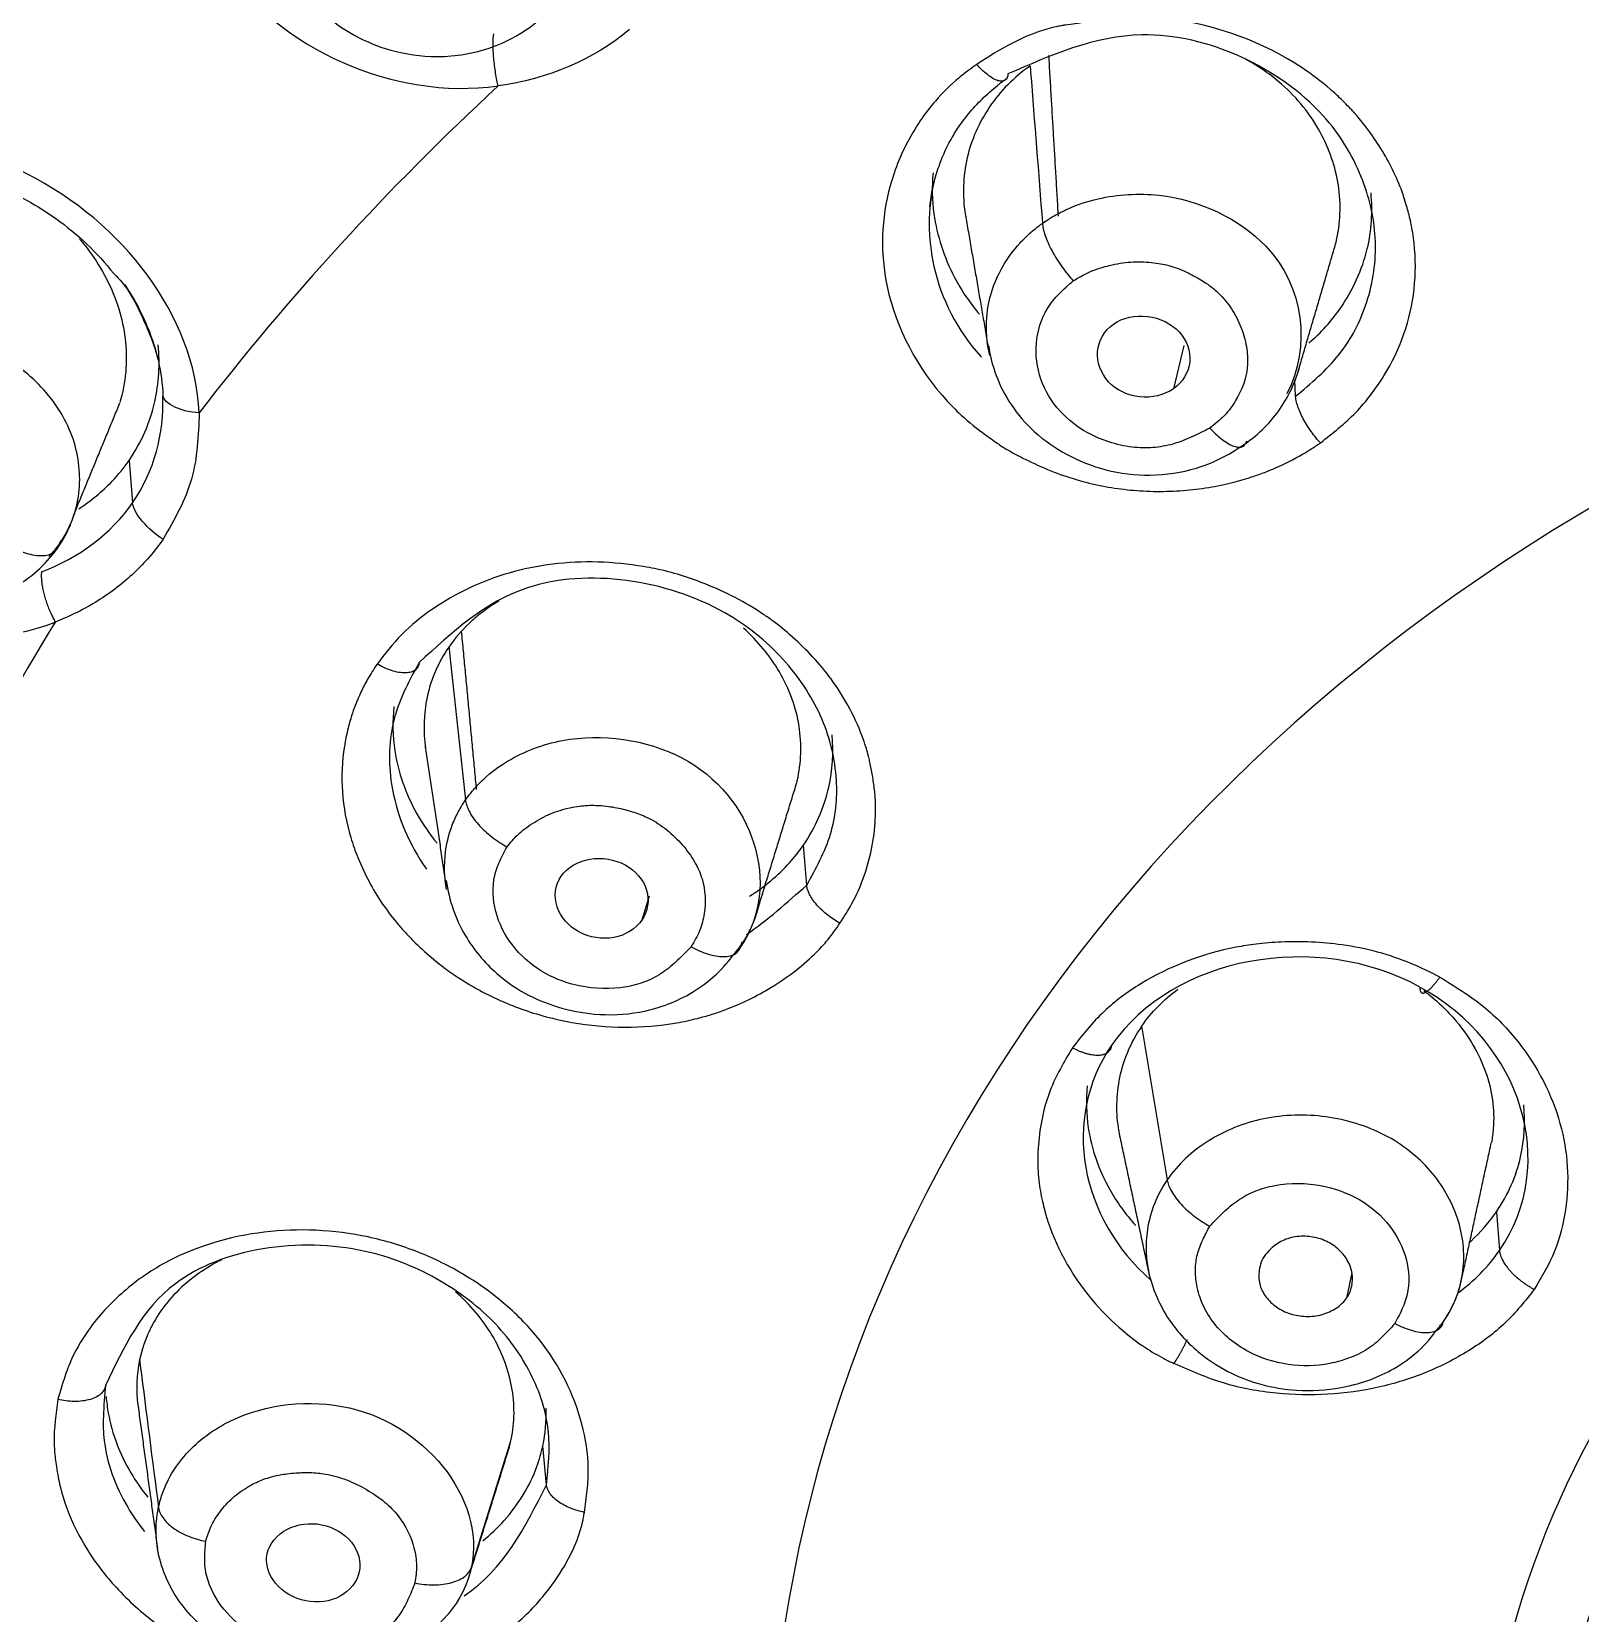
# Model space of a CAD drawing. Extents: x 0 to 1128, y 0 to 827.
# Drawn here: x 437.92 to 452.51, y 531.61 to 546.5 of the extents above; entities that cross this region are included whole.
import ezdxf

# ---------------------------------------------------------------- set-up
doc = ezdxf.new("R2010")
doc.units = 0
doc.header["$LTSCALE"] = 3
doc.header["$MEASUREMENT"] = 0
doc.layers.add('1', color=7, linetype='CONTINUOUS')

msp = doc.modelspace()

# ---------------------------------------------------------------- linework, layer by layer
at = {"layer": '1', "color": 7, "linetype": 'Continuous'}
for p, q in [((448.777, 543.546), (448.678, 543.137)), ((449.829, 543.066), (449.82, 543.221)), ((438.843, 542.463), (438.875, 542.063)), ((445.224, 538.463), (445.194, 538.84)), ((443.74, 538.359), (443.672, 538.134)), ((444.602, 537.883), (444.616, 537.928)), ((448.378, 537.133), (448.387, 537.081)), ((448.387, 537.081), (448.619, 535.688)), ((451.72, 535.387), (451.749, 535.022)), ((450.358, 534.813), (450.309, 534.575)), ((442.066, 532.04), (442.438, 533.232)), ((442.438, 533.232), (442.442, 533.244)), ((442.773, 532.816), (442.739, 533.183))]:
    msp.add_line(p, q, dxfattribs=at)
for centre, major_axis, start_param, end_param in [((463.091, 532.806), (38.932, 0), 1.570796, 3.633743), ((463.091, 532.736), (38.762, 0), 1.570796, 4.712389), ((463.091, 532.712), (38.555, 0), 1.570796, 4.712389), ((463.091, 532.712), (-37.7, 0), 4.712389, 7.319813), ((463.091, 532.561), (37.4, 0), 1.570796, 2.79938), ((463.091, 532.303), (37.281, 0), 0, 3.141593), ((463.091, 532.107), (-36.953, 0), 4.712389, 6.283185), ((463.091, 530.889), (32.688, 0), 2.377866, 2.596335), ((463.091, 530.174), (28.054, 0), 2.404501, 2.569592), ((463.091, 529.512), (-18.228, 0), 4.712389, 7.853982), ((463.091, 530.174), (28.054, 0), 2.666299, 2.83139), ((463.091, 529.292), (11.507, 0), 1.570796, 4.712389), ((463.091, 529.077), (10.912, 0), 1.570796, 4.712389), ((463.091, 529.263), (-10.285, 0), 4.712389, 7.853982), ((463.091, 532.107), (-36.953, 0), 0, 1.570796)]:
    msp.add_ellipse(centre, major_axis=major_axis, ratio=0.838671, start_param=start_param, end_param=end_param, dxfattribs=at)
for points, knots in [([(463.092, 576.731), (461.625, 576.742), (458.622, 576.643), (454.215, 576.105), (450.031, 575.25), (446.284, 574.171), (442.98, 572.956), (440.115, 571.668), (437.662, 570.361), (435.397, 568.967), (433.385, 567.544), (431.677, 566.165), (430.376, 564.999), (429.321, 563.967), (428.383, 562.971), (427.448, 561.891), (426.53, 560.722), (425.588, 559.385), (424.619, 557.825), (423.605, 555.906), (422.678, 553.723), (421.916, 551.337), (421.398, 548.941), (421.079, 546.251), (421.052, 544.382), (421.097, 543.313)], [0, 0, 0, 0, 0.064721, 0.133436, 0.197352, 0.256812, 0.311316, 0.360669, 0.405217, 0.445127, 0.49094, 0.528108, 0.556544, 0.580716, 0.604638, 0.628295, 0.656369, 0.684261, 0.716828, 0.75682, 0.804138, 0.848945, 0.897193, 0.941937, 1, 1, 1, 1]), ([(457.049, 500.187), (452.009, 500.822), (447.151, 502.263), (438.405, 506.497), (434.502, 509.329), (428.215, 515.942), (425.807, 519.77), (422.84, 527.862), (422.264, 532.152), (423.018, 540.604), (424.347, 544.774), (428.74, 552.406), (431.787, 555.884), (439.203, 561.648), (443.549, 563.945), (452.984, 567.053), (458.003, 567.853), (463.091, 567.852)], [0, 0, 0, 0, 0.125, 0.125, 0.25, 0.25, 0.375, 0.375, 0.5, 0.5, 0.625, 0.625, 0.75, 0.75, 0.875, 0.875, 1, 1, 1, 1]), ([(422.809, 529.197), (422.786, 529.332), (422.692, 529.913), (422.541, 531.075), (422.408, 532.816), (422.39, 534.955), (422.576, 537.483), (423.067, 540.38), (423.981, 543.611), (425.44, 547.119), (427.573, 550.817), (430.498, 554.596), (434.329, 558.29), (439.101, 561.778), (442.901, 563.57), (444.869, 564.499)], [0, 0, 0, 0, 0.009615, 0.041386, 0.082395, 0.132638, 0.192115, 0.260823, 0.338758, 0.425918, 0.5223, 0.627902, 0.74272, 0.866749, 1, 1, 1, 1]), ([(439.481, 549.849), (439.012, 549.055), (439.108, 547.943), (440.276, 546.335), (441.32, 545.853), (442.319, 545.988)], [0, 0, 0, 0, 0.5, 0.5, 1, 1, 1, 1]), ([(440.211, 547.52), (440.23, 547.392), (440.295, 547.163), (440.523, 546.784), (440.856, 546.504), (441.277, 546.318), (441.71, 546.241), (442.126, 546.295), (442.464, 546.434), (442.622, 546.541), (442.698, 546.606)], [0, 0, 0, 0, 0.118908, 0.225941, 0.410928, 0.518751, 0.652817, 0.812369, 0.902326, 1, 1, 1, 1]), ([(450.062, 542.628), (450.178, 542.719), (450.353, 542.856), (450.54, 543.078), (450.791, 543.438), (450.962, 543.93), (450.96, 544.431), (450.92, 544.687), (450.886, 544.819), (450.863, 544.894), (450.854, 544.925), (450.805, 545.078), (450.707, 545.287), (450.537, 545.547), (450.439, 545.671), (450.384, 545.732), (450.384, 545.732), (450.384, 545.733), (450.384, 545.733), (450.384, 545.733), (450.383, 545.734), (450.382, 545.735), (450.38, 545.737), (450.376, 545.741), (450.368, 545.75), (450.353, 545.767), (450.32, 545.801), (450.254, 545.869), (450.114, 545.997), (449.639, 546.359), (449.002, 546.594), (448.227, 546.655), (447.9, 546.595), (447.654, 546.56), (447.632, 546.557), (447.552, 546.543), (447.387, 546.496), (447.122, 546.383), (446.935, 546.262), (446.826, 546.191)], [0, 0, 0, 0, 0.060169, 0.090438, 0.121284, 0.245487, 0.307926, 0.335934, 0.356266, 0.36564, 0.368791, 0.370361, 0.433215, 0.46392, 0.497018, 0.497023, 0.497028, 0.497039, 0.49706, 0.497102, 0.497186, 0.497354, 0.497689, 0.49836, 0.499703, 0.502387, 0.507756, 0.518493, 0.539964, 0.582899, 0.752202, 0.784906, 0.878136, 0.878875, 0.880578, 0.886791, 0.910053, 0.947579, 1, 1, 1, 1]), ([(442.319, 545.988), (442.315, 546.005), (442.306, 546.044), (442.29, 546.131), (442.278, 546.228), (442.272, 546.32), (442.27, 546.403), (442.273, 546.453), (442.276, 546.478)], [0, 0, 0, 0, 0.115567, 0.242054, 0.495028, 0.621515, 0.748002, 1, 1, 1, 1]), ([(450.579, 544.558), (450.568, 544.754), (450.47, 545.165), (449.937, 546.039), (448.507, 546.71), (447.529, 546.281), (447.12, 546.101)], [0, 0, 0, 0, 0.143351, 0.298863, 0.706452, 1, 1, 1, 1]), ([(446.826, 546.191), (446.801, 546.173), (446.744, 546.133), (446.606, 546.025), (446.405, 545.828), (446.172, 545.49), (445.931, 544.915), (445.902, 544.013), (446.276, 543.31), (446.598, 542.968), (446.702, 542.865), (446.841, 542.751), (446.994, 542.64), (447.1, 542.57), (447.203, 542.513), (447.351, 542.439), (447.547, 542.351), (447.79, 542.27), (448.032, 542.214), (448.275, 542.18), (448.521, 542.167), (448.768, 542.176), (449.007, 542.204), (449.223, 542.248), (449.398, 542.3), (449.517, 542.341), (449.602, 542.375), (449.733, 542.434), (449.894, 542.514), (450.017, 542.597), (450.062, 542.628)], [0, 0, 0, 0, 0.012329, 0.028495, 0.071462, 0.128318, 0.200325, 0.335955, 0.503848, 0.511545, 0.523815, 0.562017, 0.582242, 0.597671, 0.611618, 0.627369, 0.661589, 0.693887, 0.725039, 0.755767, 0.78703, 0.818751, 0.849953, 0.879622, 0.903781, 0.920922, 0.928819, 0.939961, 0.977865, 1, 1, 1, 1]), ([(447.328, 546.177), (447.178, 546.071), (447.046, 545.939), (446.848, 545.646), (446.775, 545.482), (446.696, 545.14), (446.69, 544.957), (446.719, 544.769), (446.721, 544.758), (446.723, 544.747)], [0, 0, 0, 0, 0.324724, 0.324724, 0.648567, 0.648567, 0.979536, 0.979536, 1, 1, 1, 1]), ([(447.12, 546.101), (447.118, 546.076), (447.107, 546.044), (447.067, 546.03), (447.014, 546.037), (446.927, 546.088), (446.857, 546.156), (446.826, 546.191)], [0, 0, 0, 0, 0.250499, 0.375748, 0.500997, 0.751496, 1, 1, 1, 1]), ([(450.19, 544.447), (450.197, 544.471), (450.204, 544.495), (450.252, 544.692), (450.259, 544.876), (450.205, 545.224), (450.146, 545.395), (449.971, 545.718), (449.846, 545.874), (449.595, 546.094), (449.48, 546.174), (449.356, 546.242)], [0, 0, 0, 0, 0.036153, 0.036153, 0.2985, 0.2985, 0.549599, 0.549599, 0.816245, 0.816245, 1, 1, 1, 1]), ([(439.503, 542.91), (439.46, 543.824), (438.784, 544.705), (436.976, 545.615), (435.869, 545.619), (435.143, 545.107)], [0, 0, 0, 0, 0.5, 0.5, 1, 1, 1, 1]), ([(435.094, 544.511), (435.162, 544.616), (435.313, 544.796), (435.67, 545.058), (436.146, 545.226), (436.684, 545.258), (437.159, 545.196), (437.652, 545.045), (438.21, 544.735), (438.54, 544.42), (438.698, 544.221)], [0, 0, 0, 0, 0.096287, 0.185694, 0.344401, 0.475187, 0.57527, 0.680767, 0.825699, 1, 1, 1, 1]), ([(446.414, 545.17), (446.402, 545.042), (446.405, 544.912), (446.451, 544.579), (446.517, 544.374), (446.68, 544.064), (446.76, 543.947), (446.851, 543.839)], [0, 0, 0, 0, 0.275434, 0.275434, 0.715929, 0.715929, 1, 1, 1, 1]), ([(446.423, 545.087), (446.362, 544.826), (446.364, 544.237), (446.639, 543.69), (446.865, 543.438), (446.866, 543.438)], [0, 0, 0, 0, 0.46324, 0.998504, 1, 1, 1, 1]), ([(447.445, 544.696), (447.432, 544.688), (447.514, 544.742), (447.594, 544.788), (447.64, 544.811), (447.781, 544.874), (447.874, 544.904), (448.156, 544.968), (448.349, 544.98), (448.922, 544.916), (449.295, 544.743), (449.912, 544.099), (449.971, 543.533), (449.747, 543.088)], [0, 0, 0, 0, 0.036259, 0.036259, 0.072518, 0.072518, 0.145036, 0.145036, 0.290071, 0.290071, 0.580143, 0.580143, 1, 1, 1, 1]), ([(449.952, 543.565), (450.067, 543.664), (450.168, 543.776), (450.369, 544.066), (450.456, 544.257), (450.545, 544.625), (450.556, 544.806), (450.539, 544.983)], [0, 0, 0, 0, 0.274007, 0.274007, 0.661953, 0.661953, 1, 1, 1, 1]), ([(446.949, 543.45), (446.921, 543.569), (446.911, 543.691), (446.933, 543.974), (446.983, 544.135), (447.114, 544.364), (447.194, 544.476), (447.302, 544.58), (447.368, 544.639), (447.432, 544.687), (447.444, 544.696)], [0, 0, 0, 0, 0.264709, 0.264709, 0.632354, 0.632354, 0.816177, 0.908089, 0.908089, 1, 1, 1, 1]), ([(447.444, 544.696), (447.447, 544.664), (447.459, 544.606), (447.496, 544.511), (447.546, 544.409), (447.628, 544.279), (447.701, 544.191), (447.735, 544.154)], [0, 0, 0, 0, 0.248345, 0.373709, 0.499073, 0.749802, 1, 1, 1, 1]), ([(438.373, 544.552), (438.413, 544.504), (438.452, 544.455), (438.608, 544.235), (438.701, 544.046), (438.808, 543.67), (438.826, 543.478), (438.802, 543.197), (438.784, 543.1), (438.756, 543.007)], [0, 0, 0, 0, 0.106529, 0.106529, 0.467723, 0.467723, 0.815275, 0.815275, 1, 1, 1, 1]), ([(449.829, 543.066), (449.974, 543.188), (450.269, 543.438), (450.532, 543.953), (450.589, 544.345), (450.579, 544.549), (450.579, 544.558)], [0, 0, 0, 0, 0.315783, 0.643796, 0.985125, 1, 1, 1, 1]), ([(438.698, 544.221), (438.706, 544.214), (438.823, 544.103), (438.968, 543.821), (439.078, 543.556), (439.115, 543.41)], [0, 0, 0, 0, 0.032738, 0.49508, 1, 1, 1, 1]), ([(447.735, 544.154), (447.781, 544.181), (447.88, 544.24), (448.055, 544.298), (448.249, 544.334), (448.414, 544.334), (448.535, 544.319), (448.616, 544.304), (448.698, 544.278), (448.777, 544.248), (448.853, 544.211), (448.918, 544.174), (448.974, 544.141), (449.043, 544.092), (449.139, 544.009), (449.246, 543.869), (449.328, 543.696), (449.375, 543.516), (449.383, 543.285), (449.302, 543.068), (449.164, 542.881), (449.069, 542.805), (449.021, 542.767)], [0, 0, 0, 0, 0.054279, 0.115798, 0.180488, 0.244899, 0.27327, 0.297886, 0.323668, 0.355587, 0.379723, 0.406202, 0.428739, 0.443022, 0.489863, 0.555193, 0.62383, 0.691696, 0.754495, 0.875032, 0.937133, 1, 1, 1, 1]), ([(434.434, 544.077), (434.208, 543.207), (434.589, 542.151), (436.122, 540.838), (437.242, 540.595), (438.147, 540.94)], [0, 0, 0, 0, 0.5, 0.5, 1, 1, 1, 1]), ([(438.799, 544.12), (438.887, 543.99), (439.068, 543.653), (439.152, 543.289), (439.161, 543.072)], [0, 0, 0, 0, 0.407963, 1, 1, 1, 1]), ([(449.021, 542.767), (448.965, 542.738), (448.853, 542.682), (448.676, 542.611), (448.485, 542.576), (448.205, 542.585), (447.886, 542.689), (447.585, 542.923), (447.406, 543.223), (447.364, 543.57), (447.44, 543.823), (447.541, 543.967), (447.621, 544.055), (447.689, 544.114), (447.735, 544.154)], [0, 0, 0, 0, 0.063636, 0.126088, 0.187939, 0.250872, 0.393805, 0.500693, 0.625165, 0.749832, 0.874912, 0.906038, 0.937161, 1, 1, 1, 1]), ([(438.175, 541.647), (438.276, 541.793), (438.371, 542.036), (438.383, 542.377), (438.334, 542.635), (438.227, 542.882), (438.069, 543.106), (437.867, 543.302), (437.628, 543.462), (437.361, 543.577), (436.983, 543.666), (436.297, 543.659), (435.783, 543.381), (435.576, 543.08)], [0, 0, 0, 0, 0.125, 0.1875, 0.25, 0.3125, 0.375, 0.4375, 0.5, 0.5625, 0.625, 0.75, 1, 1, 1, 1]), ([(438.843, 542.463), (438.958, 542.63), (439.04, 542.82), (439.123, 543.188), (439.134, 543.37), (439.117, 543.55)], [0, 0, 0, 0, 0.533471, 0.533471, 1, 1, 1, 1]), ([(446.938, 543.539), (446.952, 543.443), (447.001, 543.253), (447.143, 542.974), (447.366, 542.717), (447.67, 542.504), (448.044, 542.356), (448.468, 542.304), (448.914, 542.373), (449.176, 542.5), (449.303, 542.587)], [0, 0, 0, 0, 0.09663, 0.201076, 0.313899, 0.43502, 0.564152, 0.701509, 0.846154, 1, 1, 1, 1]), ([(449.304, 542.587), (449.372, 542.63), (449.498, 542.725), (449.658, 542.902), (449.783, 543.104), (449.839, 543.25), (449.861, 543.326)], [0, 0, 0, 0, 0.247464, 0.496781, 0.747636, 1, 1, 1, 1]), ([(450.062, 542.628), (450.034, 542.658), (449.976, 542.729), (449.91, 542.834), (449.87, 542.917), (449.84, 542.994), (449.831, 543.041), (449.829, 543.066)], [0, 0, 0, 0, 0.248504, 0.499003, 0.624252, 0.749501, 1, 1, 1, 1]), ([(439.503, 542.91), (439.494, 542.697), (439.477, 542.272), (439.268, 541.904), (439.163, 541.72)], [0, 0, 0, 0, 0.500608, 1, 1, 1, 1]), ([(449.021, 542.767), (449.058, 542.727), (449.137, 542.653), (449.234, 542.596), (449.295, 542.584), (449.343, 542.594), (449.362, 542.622), (449.368, 542.647)], [0, 0, 0, 0, 0.250198, 0.500927, 0.626291, 0.751655, 1, 1, 1, 1]), ([(438.369, 542.007), (438.484, 542.082), (438.591, 542.17), (438.742, 542.328), (438.795, 542.394), (438.843, 542.463)], [0, 0, 0, 0, 0.615071, 0.615071, 1, 1, 1, 1]), ([(435.394, 542.312), (435.403, 542.239), (435.457, 541.998), (435.624, 541.692), (435.883, 541.431), (436.118, 541.269), (436.386, 541.15), (436.672, 541.076), (436.967, 541.051), (437.261, 541.076), (437.54, 541.153), (437.875, 541.316), (438.075, 541.501), (438.175, 541.647)], [0, 0, 0, 0, 0.068106, 0.223422, 0.30108, 0.378737, 0.456395, 0.534053, 0.611711, 0.689369, 0.767027, 0.844684, 1, 1, 1, 1]), ([(437.7, 541.664), (437.749, 541.637), (437.854, 541.588), (437.985, 541.562), (438.069, 541.568), (438.137, 541.59), (438.165, 541.622), (438.175, 541.647)], [0, 0, 0, 0, 0.25026, 0.501027, 0.62641, 0.751793, 1, 1, 1, 1]), ([(445.537, 538.105), (445.576, 538.166), (445.663, 538.3), (445.804, 538.621), (445.872, 538.944), (445.873, 539.205), (445.87, 539.296), (445.861, 539.384), (445.845, 539.492), (445.825, 539.594), (445.81, 539.662), (445.797, 539.71), (445.778, 539.777), (445.725, 539.933), (445.623, 540.15), (445.465, 540.399), (445.287, 540.613), (445.098, 540.797), (444.936, 540.932), (444.797, 541.026), (444.554, 541.181), (444.245, 541.319), (443.936, 541.413), (443.791, 541.444), (443.58, 541.482), (443.116, 541.531), (442.409, 541.444), (441.796, 541.154), (441.401, 540.833), (441.251, 540.64), (441.178, 540.545)], [0, 0, 0, 0, 0.031167, 0.06893, 0.152774, 0.174172, 0.183336, 0.192733, 0.212706, 0.230702, 0.237613, 0.24241, 0.252228, 0.267384, 0.312418, 0.352664, 0.388503, 0.424434, 0.457639, 0.47131, 0.489821, 0.569047, 0.599271, 0.612273, 0.625534, 0.680518, 0.789173, 0.895221, 0.94883, 1, 1, 1, 1]), ([(445.504, 539.451), (445.503, 539.464), (445.488, 539.671), (445.385, 540.077), (445.018, 540.619), (444.187, 541.298), (442.617, 541.526), (441.881, 540.843), (441.574, 540.558)], [0, 0, 0, 0, 0.008424, 0.131705, 0.260778, 0.394973, 0.746691, 1, 1, 1, 1]), ([(442.324, 541.137), (442.263, 541.102), (442.205, 541.062), (442.114, 540.991), (442.08, 540.962), (441.975, 540.862), (441.91, 540.786), (441.854, 540.705), (441.854, 540.705), (441.854, 540.705)], [0, 0, 0, 0, 0.321246, 0.321246, 0.529978, 0.529978, 0.998911, 0.998911, 1, 1, 1, 1]), ([(445.131, 539.428), (445.133, 539.435), (445.134, 539.442), (445.173, 539.615), (445.179, 539.79), (445.125, 540.136), (445.061, 540.312), (444.879, 540.621), (444.763, 540.762), (444.628, 540.883)], [0, 0, 0, 0, 0.013937, 0.013937, 0.343758, 0.343758, 0.683249, 0.683249, 1, 1, 1, 1]), ([(441.854, 540.705), (441.755, 540.562), (441.685, 540.401), (441.616, 540.077), (441.611, 539.911), (441.635, 539.749)], [0, 0, 0, 0, 0.514282, 0.514282, 1, 1, 1, 1]), ([(441.178, 540.545), (441.147, 540.498), (441.091, 540.412), (441.035, 540.3), (441.001, 540.224), (440.972, 540.159), (440.94, 540.069), (440.909, 539.96), (440.885, 539.856), (440.821, 539.52), (440.851, 539.126), (440.999, 538.708), (441.095, 538.5), (441.217, 538.297), (441.334, 538.143), (441.434, 538.027), (441.542, 537.913), (441.676, 537.789), (441.831, 537.667), (441.951, 537.587), (442.028, 537.539), (442.065, 537.517), (442.113, 537.489), (442.203, 537.44), (442.324, 537.383), (442.44, 537.334), (442.657, 537.25), (443.171, 537.116), (443.751, 537.109), (444.175, 537.202), (444.33, 537.245), (444.569, 537.327), (444.862, 537.472), (445.158, 537.68), (445.352, 537.862), (445.467, 538.001), (445.519, 538.078), (445.537, 538.105)], [0, 0, 0, 0, 0.024214, 0.044283, 0.054378, 0.060481, 0.075135, 0.09636, 0.109811, 0.12188, 0.246508, 0.274455, 0.309344, 0.341833, 0.371929, 0.387604, 0.403277, 0.434598, 0.459633, 0.480402, 0.490848, 0.494724, 0.497134, 0.512124, 0.534285, 0.548305, 0.560126, 0.623185, 0.748741, 0.774844, 0.792265, 0.811623, 0.874552, 0.923027, 0.960053, 0.98587, 1, 1, 1, 1]), ([(441.574, 540.558), (441.571, 540.532), (441.555, 540.496), (441.502, 540.468), (441.43, 540.456), (441.313, 540.477), (441.219, 540.521), (441.178, 540.545)], [0, 0, 0, 0, 0.250934, 0.376402, 0.501869, 0.752803, 1, 1, 1, 1]), ([(441.574, 540.558), (441.487, 540.399), (441.395, 540.231), (441.344, 540.048), (441.341, 540.037)], [0, 0, 0, 0, 0.938942, 1, 1, 1, 1]), ([(441.336, 540.144), (441.321, 540.007), (441.324, 539.867), (441.376, 539.525), (441.448, 539.321), (441.608, 539.038), (441.672, 538.945), (441.743, 538.857)], [0, 0, 0, 0, 0.30865, 0.30865, 0.766017, 0.766017, 1, 1, 1, 1]), ([(441.341, 540.037), (441.287, 539.838), (441.274, 539.355), (441.465, 538.874), (441.633, 538.628), (441.643, 538.613)], [0, 0, 0, 0, 0.428117, 0.965905, 1, 1, 1, 1]), ([(442.011, 539.265), (442.002, 539.253), (442.056, 539.328), (442.113, 539.394), (442.147, 539.429), (442.253, 539.529), (442.328, 539.583), (442.564, 539.724), (442.739, 539.79), (443.296, 539.894), (443.711, 539.837), (444.724, 539.309), (444.997, 538.458), (444.602, 537.883)], [0, 0, 0, 0, 0.03125, 0.03125, 0.0625, 0.0625, 0.125, 0.125, 0.25, 0.25, 0.5, 0.5, 1, 1, 1, 1]), ([(445.194, 538.84), (445.308, 539.006), (445.389, 539.193), (445.468, 539.546), (445.479, 539.713), (445.464, 539.879)], [0, 0, 0, 0, 0.546104, 0.546104, 1, 1, 1, 1]), ([(445.224, 538.463), (445.31, 538.619), (445.48, 538.927), (445.514, 539.279), (445.504, 539.451)], [0, 0, 0, 0, 0.508941, 1, 1, 1, 1]), ([(441.833, 538.423), (441.811, 538.538), (441.808, 538.655), (441.833, 538.858), (441.863, 538.986), (441.923, 539.115), (441.962, 539.189), (442.002, 539.253), (442.01, 539.265)], [0, 0, 0, 0, 0.412758, 0.412758, 0.706379, 0.853189, 0.853189, 1, 1, 1, 1]), ([(442.01, 539.265), (442.014, 539.234), (442.031, 539.18), (442.08, 539.098), (442.148, 539.013), (442.258, 538.911), (442.356, 538.849), (442.402, 538.823)], [0, 0, 0, 0, 0.248345, 0.373709, 0.499073, 0.749802, 1, 1, 1, 1]), ([(442.402, 538.823), (442.434, 538.863), (442.502, 538.946), (442.643, 539.05), (442.808, 539.14), (442.961, 539.187), (443.08, 539.207), (443.16, 539.216), (443.246, 539.215), (443.331, 539.209), (443.417, 539.196), (443.491, 539.18), (443.555, 539.164), (443.638, 539.138), (443.759, 539.087), (443.914, 538.986), (444.057, 538.845), (444.171, 538.69), (444.268, 538.474), (444.277, 538.246), (444.223, 538.031), (444.164, 537.932), (444.135, 537.883)], [0, 0, 0, 0, 0.054279, 0.115798, 0.180488, 0.244899, 0.27327, 0.297886, 0.323668, 0.355587, 0.379723, 0.406202, 0.428739, 0.443022, 0.489863, 0.555193, 0.62383, 0.691696, 0.754495, 0.875032, 0.937133, 1, 1, 1, 1]), ([(444.135, 537.883), (444.094, 537.84), (444.012, 537.755), (443.876, 537.638), (443.713, 537.55), (443.449, 537.479), (443.113, 537.486), (442.742, 537.621), (442.46, 537.852), (442.285, 538.168), (442.258, 538.428), (442.295, 538.592), (442.335, 538.698), (442.375, 538.773), (442.402, 538.823)], [0, 0, 0, 0, 0.063636, 0.126088, 0.187939, 0.250872, 0.393805, 0.500693, 0.625165, 0.749832, 0.874912, 0.906038, 0.937161, 1, 1, 1, 1]), ([(444.686, 538.358), (444.826, 538.448), (444.954, 538.554), (445.109, 538.726), (445.154, 538.782), (445.194, 538.84)], [0, 0, 0, 0, 0.692932, 0.692932, 1, 1, 1, 1]), ([(441.829, 538.507), (441.857, 538.317), (441.965, 538.005), (442.267, 537.638), (442.583, 537.426), (442.897, 537.301), (443.25, 537.232), (443.683, 537.25), (444.066, 537.389), (444.354, 537.594), (444.477, 537.73), (444.533, 537.808)], [0, 0, 0, 0, 0.159227, 0.289676, 0.393426, 0.475732, 0.571171, 0.690131, 0.832339, 0.912735, 1, 1, 1, 1]), ([(445.537, 538.105), (445.5, 538.125), (445.422, 538.176), (445.332, 538.259), (445.278, 538.327), (445.239, 538.394), (445.226, 538.438), (445.224, 538.463)], [0, 0, 0, 0, 0.247197, 0.498131, 0.623598, 0.749066, 1, 1, 1, 1]), ([(444.135, 537.883), (444.184, 537.856), (444.291, 537.809), (444.421, 537.786), (444.504, 537.795), (444.569, 537.822), (444.594, 537.857), (444.602, 537.883)], [0, 0, 0, 0, 0.250198, 0.500927, 0.626291, 0.751655, 1, 1, 1, 1]), ([(451.188, 537.597), (451.1, 537.641), (450.813, 537.784), (450.304, 537.918), (449.803, 537.939), (449.471, 537.912), (449.006, 537.84), (448.495, 537.641), (448.001, 537.278), (447.821, 537.051), (447.727, 536.932)], [0, 0, 0, 0, 0.07654, 0.24831, 0.393164, 0.453603, 0.502016, 0.753921, 0.871649, 1, 1, 1, 1]), ([(451.188, 537.597), (451.33, 537.509), (451.609, 537.337), (452.039, 536.889), (452.31, 536.361), (452.402, 535.813), (452.384, 535.406), (452.286, 535.011), (452.147, 534.775), (452.077, 534.657)], [0, 0, 0, 0, 0.132869, 0.26162, 0.511676, 0.635547, 0.758214, 0.879573, 1, 1, 1, 1]), ([(448.378, 537.133), (448.469, 537.265), (448.587, 537.385), (448.721, 537.485), (448.721, 537.485), (448.721, 537.485)], [0, 0, 0, 0, 0.999934, 0.999934, 1, 1, 1, 1]), ([(451.035, 537.471), (451.15, 537.385), (451.254, 537.287), (451.463, 537.037), (451.557, 536.874), (451.68, 536.534), (451.705, 536.349), (451.687, 536.127), (451.681, 536.084), (451.673, 536.04)], [0, 0, 0, 0, 0.243736, 0.243736, 0.575265, 0.575265, 0.916443, 0.916443, 1, 1, 1, 1]), ([(448.378, 537.133), (448.283, 536.995), (448.215, 536.84), (448.139, 536.518), (448.132, 536.345), (448.161, 536.154), (448.165, 536.131), (448.17, 536.107)], [0, 0, 0, 0, 0.458846, 0.458846, 0.933622, 0.933622, 1, 1, 1, 1]), ([(447.727, 536.932), (447.649, 536.801), (447.504, 536.554), (447.419, 536.192), (447.395, 535.898), (447.408, 535.666), (447.445, 535.47), (447.558, 535.072), (447.799, 534.651), (448.171, 534.286), (448.391, 534.118), (448.559, 534.019), (448.651, 533.974), (448.683, 533.958)], [0, 0, 0, 0, 0.131773, 0.246242, 0.325703, 0.393093, 0.450763, 0.500429, 0.752867, 0.848018, 0.921002, 0.972064, 1, 1, 1, 1]), ([(447.867, 536.573), (447.853, 536.442), (447.857, 536.309), (447.906, 535.979), (447.975, 535.781), (448.145, 535.479), (448.227, 535.364), (448.323, 535.258)], [0, 0, 0, 0, 0.283613, 0.283613, 0.716015, 0.716015, 1, 1, 1, 1]), ([(451.72, 535.387), (451.829, 535.545), (451.907, 535.723), (451.984, 536.065), (451.993, 536.232), (451.977, 536.395)], [0, 0, 0, 0, 0.533159, 0.533159, 1, 1, 1, 1]), ([(451.222, 534.354), (451.326, 534.504), (451.444, 534.831), (451.387, 535.335), (451.169, 535.716), (450.908, 535.965), (450.672, 536.117), (450.403, 536.226), (450.116, 536.289), (449.821, 536.305), (449.527, 536.271), (449.25, 536.187), (448.917, 536.018), (448.719, 535.832), (448.619, 535.688)], [0, 0, 0, 0, 0.125, 0.25, 0.375, 0.4375, 0.5, 0.5625, 0.625, 0.6875, 0.75, 0.8125, 0.875, 1, 1, 1, 1]), ([(448.619, 535.688), (448.521, 535.546), (448.405, 535.248), (448.417, 534.934), (448.45, 534.794)], [0, 0, 0, 0, 0.538793, 1, 1, 1, 1]), ([(448.619, 535.688), (448.622, 535.672), (448.631, 535.639), (448.657, 535.582), (448.697, 535.521), (448.766, 535.437), (448.855, 535.358), (448.95, 535.292), (448.998, 535.265), (449.021, 535.253)], [0, 0, 0, 0, 0.123912, 0.249145, 0.374378, 0.499611, 0.750076, 0.875309, 1, 1, 1, 1]), ([(449.021, 535.253), (449.062, 535.296), (449.144, 535.382), (449.281, 535.499), (449.445, 535.589), (449.709, 535.662), (450.047, 535.66), (450.42, 535.53), (450.704, 535.303), (450.88, 534.99), (450.908, 534.731), (450.87, 534.567), (450.83, 534.462), (450.79, 534.386), (450.763, 534.336)], [0, 0, 0, 0, 0.063636, 0.126087, 0.187937, 0.250871, 0.393801, 0.500685, 0.625163, 0.749836, 0.87491, 0.906041, 0.937167, 1, 1, 1, 1]), ([(451.468, 535.101), (451.471, 535.103), (451.475, 535.106), (451.57, 535.194), (451.651, 535.287), (451.72, 535.387)], [0, 0, 0, 0, 0.033181, 0.033181, 1, 1, 1, 1]), ([(443.13, 532.557), (443.14, 532.626), (443.154, 532.729), (443.166, 532.868), (443.171, 533.077), (443.1, 533.532), (442.831, 534.074), (442.399, 534.521), (442.01, 534.803), (441.57, 535.019), (440.939, 535.212), (440.102, 535.248), (439.308, 535.013), (438.778, 534.649), (438.47, 534.314), (438.299, 534.016), (438.221, 533.791), (438.189, 533.677), (438.172, 533.619)], [0, 0, 0, 0, 0.031302, 0.046906, 0.062488, 0.124967, 0.249852, 0.312305, 0.374762, 0.43722, 0.499685, 0.62465, 0.749605, 0.821241, 0.89294, 0.946418, 0.97316, 1, 1, 1, 1]), ([(442.792, 533.316), (442.791, 533.322), (442.772, 533.507), (442.649, 533.88), (442.289, 534.383), (441.741, 534.789), (440.718, 535.194), (439.196, 534.965), (438.792, 534.113), (438.622, 533.757)], [0, 0, 0, 0, 0.003205, 0.109589, 0.220292, 0.336197, 0.456701, 0.772535, 1, 1, 1, 1]), ([(450.763, 534.336), (450.724, 534.291), (450.665, 534.225), (450.577, 534.145), (450.479, 534.073), (450.337, 534.007), (450.091, 533.936), (449.756, 533.928), (449.429, 534.033), (449.202, 534.183), (449.055, 534.334), (448.948, 534.509), (448.895, 534.682), (448.881, 534.843), (448.895, 534.963), (448.925, 535.055), (448.963, 535.145), (448.997, 535.209), (449.021, 535.253)], [0, 0, 0, 0, 0.063042, 0.094196, 0.125209, 0.187664, 0.250102, 0.374984, 0.499861, 0.571217, 0.64257, 0.713923, 0.785286, 0.839201, 0.892766, 0.919409, 0.946138, 1, 1, 1, 1]), ([(450.309, 534.575), (450.333, 534.609), (450.349, 534.647), (450.365, 534.725), (450.366, 534.766), (450.354, 534.849), (450.339, 534.892), (450.293, 534.971), (450.263, 535.008), (450.189, 535.072), (450.145, 535.099), (450.053, 535.137), (450.004, 535.149), (449.906, 535.159), (449.855, 535.157), (449.759, 535.139), (449.713, 535.121), (449.637, 535.076), (449.604, 535.049), (449.554, 534.997), (449.535, 534.973), (449.519, 534.948)], [0, 0, 0, 0, 0.098506, 0.098506, 0.196465, 0.196465, 0.303981, 0.303981, 0.41042, 0.41042, 0.520243, 0.520243, 0.623988, 0.623988, 0.728719, 0.728719, 0.832938, 0.832938, 0.928316, 0.928316, 1, 1, 1, 1]), ([(439.715, 534.936), (439.702, 534.929), (439.689, 534.923), (439.509, 534.828), (439.361, 534.713), (439.185, 534.515), (439.133, 534.446), (439.068, 534.336), (439.048, 534.299), (438.991, 534.175), (438.961, 534.085), (438.941, 533.993), (438.941, 533.993), (438.941, 533.993)], [0, 0, 0, 0, 0.033028, 0.033028, 0.460071, 0.460071, 0.666363, 0.666363, 0.768963, 0.768963, 0.999465, 0.999465, 1, 1, 1, 1]), ([(449.519, 534.948), (449.499, 534.901), (449.485, 534.851), (449.481, 534.76), (449.486, 534.719), (449.513, 534.641), (449.535, 534.603), (449.591, 534.537), (449.625, 534.506), (449.704, 534.455), (449.75, 534.435), (449.846, 534.408), (449.895, 534.402), (449.996, 534.402), (450.048, 534.41), (450.143, 534.441), (450.188, 534.463), (450.258, 534.514), (450.287, 534.543), (450.309, 534.575)], [0, 0, 0, 0, 0.132601, 0.132601, 0.237972, 0.237972, 0.343557, 0.343557, 0.448926, 0.448926, 0.561915, 0.561915, 0.671392, 0.671392, 0.788006, 0.788006, 0.901862, 0.901862, 1, 1, 1, 1]), ([(448.443, 534.826), (448.482, 534.657), (448.602, 534.378), (448.901, 534.056), (449.207, 533.864), (449.514, 533.75), (449.863, 533.692), (450.29, 533.717), (450.675, 533.849), (450.971, 534.051), (451.097, 534.188), (451.154, 534.269)], [0, 0, 0, 0, 0.148764, 0.274088, 0.376218, 0.45961, 0.556886, 0.677934, 0.823844, 0.907495, 1, 1, 1, 1]), ([(442.442, 533.244), (442.475, 533.405), (442.476, 533.575), (442.414, 533.908), (442.351, 534.075), (442.171, 534.376), (442.053, 534.515), (441.915, 534.634)], [0, 0, 0, 0, 0.335099, 0.335099, 0.672926, 0.672926, 1, 1, 1, 1]), ([(452.077, 534.657), (451.991, 534.548), (451.818, 534.33), (451.464, 534.069), (451.061, 533.863), (450.463, 533.676), (449.801, 533.637), (449.145, 533.756), (448.839, 533.89), (448.683, 533.958)], [0, 0, 0, 0, 0.120358, 0.241643, 0.364231, 0.488029, 0.738055, 0.866906, 1, 1, 1, 1]), ([(450.763, 534.336), (450.788, 534.323), (450.839, 534.298), (450.947, 534.26), (451.051, 534.244), (451.132, 534.257), (451.178, 534.28), (451.209, 534.313), (451.219, 534.34), (451.222, 534.354)], [0, 0, 0, 0, 0.124691, 0.249924, 0.500389, 0.625622, 0.750855, 0.876088, 1, 1, 1, 1]), ([(438.622, 533.757), (438.62, 533.731), (438.601, 533.69), (438.541, 533.645), (438.459, 533.611), (438.326, 533.594), (438.22, 533.609), (438.172, 533.619)], [0, 0, 0, 0, 0.251022, 0.376533, 0.502044, 0.753066, 1, 1, 1, 1]), ([(438.626, 533.648), (438.63, 533.595), (438.637, 533.542), (438.682, 533.298), (438.754, 533.106), (438.905, 532.85), (438.959, 532.773), (439.019, 532.699)], [0, 0, 0, 0, 0.158234, 0.158234, 0.738544, 0.738544, 1, 1, 1, 1]), ([(438.172, 533.619), (438.153, 533.486), (438.13, 533.327), (438.14, 533.115), (438.154, 533.006), (438.173, 532.894), (438.246, 532.554), (438.428, 532.19), (438.728, 531.838), (438.897, 531.67), (439.088, 531.513), (439.289, 531.378), (439.499, 531.26), (439.708, 531.164), (439.897, 531.093), (440.039, 531.052), (440.129, 531.029), (440.172, 531.018), (440.227, 531.005), (440.329, 530.985), (440.463, 530.966), (440.588, 530.953), (440.82, 530.934), (441.344, 530.955), (441.881, 531.112), (442.234, 531.321), (442.359, 531.405), (442.546, 531.55), (442.764, 531.775), (442.959, 532.063), (443.067, 532.297), (443.111, 532.447), (443.125, 532.525), (443.129, 532.549), (443.13, 532.557)], [0, 0, 0, 0, 0.060421, 0.072084, 0.094166, 0.108903, 0.121828, 0.246435, 0.274347, 0.309247, 0.341664, 0.37181, 0.403144, 0.434459, 0.45949, 0.480233, 0.490665, 0.494549, 0.496984, 0.512085, 0.534222, 0.548197, 0.559976, 0.623043, 0.748626, 0.77488, 0.792367, 0.811517, 0.874461, 0.926138, 0.964247, 0.989067, 0.99634, 1, 1, 1, 1]), ([(439.119, 532.602), (439.116, 532.589), (439.136, 532.675), (439.162, 532.753), (439.18, 532.796), (439.238, 532.92), (439.285, 532.992), (439.448, 533.192), (439.583, 533.304), (440.058, 533.56), (440.464, 533.625), (441.613, 533.416), (442.204, 532.694), (442.066, 532.04)], [0, 0, 0, 0, 0.03125, 0.03125, 0.0625, 0.0625, 0.125, 0.125, 0.25, 0.25, 0.5, 0.5, 1, 1, 1, 1]), ([(438.6, 533.461), (438.597, 533.386), (438.604, 533.097), (438.743, 532.72), (438.929, 532.45), (438.987, 532.377)], [0, 0, 0, 0, 0.201983, 0.773643, 1, 1, 1, 1]), ([(442.173, 532.288), (442.246, 532.348), (442.314, 532.412), (442.509, 532.631), (442.616, 532.805), (442.706, 533.052), (442.725, 533.117), (442.739, 533.183)], [0, 0, 0, 0, 0.251444, 0.251444, 0.808995, 0.808995, 1, 1, 1, 1]), ([(439.564, 532.285), (439.578, 532.331), (439.608, 532.429), (439.697, 532.567), (439.813, 532.698), (439.936, 532.786), (440.037, 532.839), (440.108, 532.87), (440.188, 532.894), (440.269, 532.912), (440.353, 532.924), (440.428, 532.93), (440.493, 532.933), (440.58, 532.932), (440.712, 532.919), (440.895, 532.867), (441.082, 532.776), (441.248, 532.662), (441.424, 532.486), (441.523, 532.274), (441.557, 532.056), (441.542, 531.947), (441.535, 531.892)], [0, 0, 0, 0, 0.054279, 0.115798, 0.180488, 0.244899, 0.27327, 0.297886, 0.323668, 0.355587, 0.379723, 0.406202, 0.428739, 0.443022, 0.489863, 0.555193, 0.62383, 0.691696, 0.754495, 0.875032, 0.937133, 1, 1, 1, 1]), ([(443.13, 532.557), (443.087, 532.566), (442.998, 532.592), (442.897, 532.646), (442.835, 532.698), (442.79, 532.752), (442.775, 532.792), (442.773, 532.816)], [0, 0, 0, 0, 0.247437, 0.498291, 0.623718, 0.749146, 1, 1, 1, 1]), ([(442.066, 532.04), (441.931, 531.395), (441.098, 530.941), (439.955, 531.16), (439.606, 531.366), (439.269, 531.77), (439.187, 531.921), (439.116, 532.169), (439.093, 532.298), (439.097, 532.436), (439.104, 532.517), (439.116, 532.589), (439.119, 532.602)], [0, 0, 0, 0, 0.5, 0.5, 0.75, 0.75, 0.875, 0.875, 0.9375, 0.96875, 0.96875, 1, 1, 1, 1]), ([(439.119, 532.602), (439.123, 532.573), (439.142, 532.524), (439.199, 532.458), (439.275, 532.394), (439.401, 532.327), (439.512, 532.295), (439.564, 532.285)], [0, 0, 0, 0, 0.248345, 0.373709, 0.499073, 0.749802, 1, 1, 1, 1]), ([(441.535, 531.892), (441.514, 531.84), (441.472, 531.736), (441.393, 531.588), (441.277, 531.458), (441.062, 531.317), (440.749, 531.228), (440.354, 531.249), (440.002, 531.387), (439.716, 531.634), (439.588, 531.872), (439.557, 532.037), (439.552, 532.147), (439.559, 532.23), (439.564, 532.285)], [0, 0, 0, 0, 0.063636, 0.126088, 0.187939, 0.250872, 0.393805, 0.500693, 0.625165, 0.749832, 0.874912, 0.906038, 0.937161, 1, 1, 1, 1]), ([(441.535, 531.892), (441.591, 531.881), (441.712, 531.867), (441.86, 531.886), (441.955, 531.921), (442.028, 531.968), (442.057, 532.011), (442.066, 532.04)], [0, 0, 0, 0, 0.250198, 0.500927, 0.626291, 0.751655, 1, 1, 1, 1])]:
    msp.add_open_spline(points, degree=3, knots=knots, dxfattribs=at)
for points, degree in [([(443.554, 546.519), (443.217, 546.237), (442.782, 546.053), (442.319, 545.988)], 3), ([(447.328, 546.176), (447.33, 546.157), (447.331, 546.138), (447.333, 546.119)], 3), ([(447.502, 546.275), (447.592, 544.761)], 1), ([(446.383, 544.852), (446.468, 545.589), (447.1, 546.055)], 2), ([(447.333, 546.119), (447.37, 545.645), (447.407, 545.17), (447.445, 544.696)], 3), ([(446.719, 544.774), (446.939, 543.494)], 1), ([(449.854, 543.304), (450.19, 544.448)], 1), ([(448.113, 543.746), (448.2, 543.808), (448.44, 543.858), (448.768, 543.697), (448.878, 543.386), (448.765, 543.198), (448.678, 543.137)], 3), ([(448.678, 543.137), (448.591, 543.076), (448.357, 543.019), (448.031, 543.178), (447.918, 543.491), (448.026, 543.685), (448.113, 543.746)], 3), ([(438.875, 542.063), (439.078, 542.361), (439.174, 542.714), (439.16, 543.072)], 3), ([(439.503, 542.91), (439.335, 542.916), (439.169, 542.995), (439.161, 543.072)], 3), ([(438.323, 541.954), (438.756, 543.005)], 1), ([(438.017, 541.412), (438.37, 541.545), (438.674, 541.773), (438.875, 542.063)], 3), ([(439.163, 541.72), (439.021, 541.804), (438.883, 541.969), (438.875, 542.063)], 3), ([(438.087, 541.559), (438.254, 541.734), (438.328, 541.963)], 2), ([(439.163, 541.72), (439.083, 541.606), (438.902, 541.396), (438.555, 541.128), (438.289, 540.996), (438.147, 540.94)], 3), ([(438.175, 541.647), (438.184, 541.667), (438.192, 541.687), (438.2, 541.707)], 3), ([(441.971, 540.853), (442.112, 539.365)], 1), ([(441.854, 540.705), (441.856, 540.686), (441.858, 540.668), (441.86, 540.649)], 3), ([(441.86, 540.649), (441.91, 540.187), (441.96, 539.726), (442.011, 539.265)], 3), ([(441.632, 539.765), (441.829, 538.444)], 1), ([(444.77, 538.258), (445.131, 539.429)], 1), ([(442.911, 538.547), (442.968, 538.63), (443.171, 538.746), (443.538, 538.687), (443.761, 538.425), (443.729, 538.217), (443.672, 538.134)], 3), ([(443.672, 538.134), (443.615, 538.051), (443.421, 537.931), (443.056, 537.988), (442.83, 538.251), (442.854, 538.464), (442.911, 538.547)], 3), ([(444.657, 537.998), (444.855, 538.135), (445.039, 538.299), (445.224, 538.463)], 3), ([(444.533, 537.808), (444.711, 538.011), (444.774, 538.271)], 2), ([(451, 537.503), (450.019, 538.041), (448.673, 537.79), (448.098, 536.959)], 3), ([(451.749, 535.022), (452.311, 535.843), (451.96, 536.978), (451, 537.503)], 3), ([(448.098, 536.959), (447.616, 536.255), (447.802, 535.327), (448.466, 534.743)], 3), ([(448.167, 536.123), (448.451, 534.788)], 1), ([(451.4, 534.784), (451.672, 536.037)], 1), ([(451.355, 534.621), (451.508, 534.734), (451.642, 534.868), (451.749, 535.022)], 3), ([(451.154, 534.269), (451.344, 534.491), (451.396, 534.775)], 2), ([(438.941, 533.993), (438.912, 533.855), (438.906, 533.709), (438.926, 533.566)], 3), ([(438.941, 533.993), (438.943, 533.975), (438.946, 533.957), (438.948, 533.939)], 3), ([(438.948, 533.939), (439.005, 533.493), (439.062, 533.048), (439.119, 532.602)], 3), ([(438.622, 533.757), (438.612, 533.659), (438.603, 533.56), (438.6, 533.461)], 3), ([(438.924, 533.576), (439.11, 532.216)], 1), ([(442.739, 533.183), (442.763, 533.299), (442.773, 533.418), (442.769, 533.538)], 3), ([(442.412, 533.131), (442.424, 533.168), (442.434, 533.206), (442.442, 533.244)], 3), ([(442.773, 532.816), (442.79, 532.982), (442.808, 533.149), (442.792, 533.316)], 3), ([(442.039, 531.938), (442.412, 533.132)], 1), ([(441.998, 531.772), (442.369, 532.018), (442.571, 532.417), (442.773, 532.816)], 3), ([(440.143, 532.169), (440.163, 532.263), (440.304, 532.43), (440.666, 532.48), (440.975, 532.296), (441.029, 532.091), (441.009, 531.997)], 3), ([(441.009, 531.997), (440.989, 531.903), (440.857, 531.734), (440.499, 531.684), (440.186, 531.868), (440.123, 532.075), (440.143, 532.169)], 3)]:
    msp.add_open_spline(points, degree=degree, dxfattribs=at)
for points, weights in [([(438.017, 541.412), (438.004, 541.288), (438.055, 541.103), (438.147, 540.94)], [0.999999998163, 0.848277900499, 0.848282737494, 1.00001450915]), ([(451, 537.503), (450.995, 537.395), (451.071, 537.433), (451.188, 537.597)], [0.999999669286, 0.814871093833, 0.814871204058, 0.999999999959]), ([(447.727, 536.932), (447.933, 536.823), (448.087, 536.834), (448.098, 536.959)], [1.00000000003, 0.800168943196, 0.800168943185, 0.999999999999]), ([(451.749, 535.022), (451.759, 534.9), (451.891, 534.753), (452.077, 534.657)], [1.00000000008, 0.828535945193, 0.828535945293, 1.00000000038]), ([(448.683, 533.958), (448.726, 534.023), (448.77, 534.101), (448.809, 534.185)], [0.999999999811, 0.917970695466, 0.872288040619, 0.862952035269])]:
    msp.add_rational_spline(points, weights, degree=3, dxfattribs=at)

doc.saveas('drawing.dxf')
